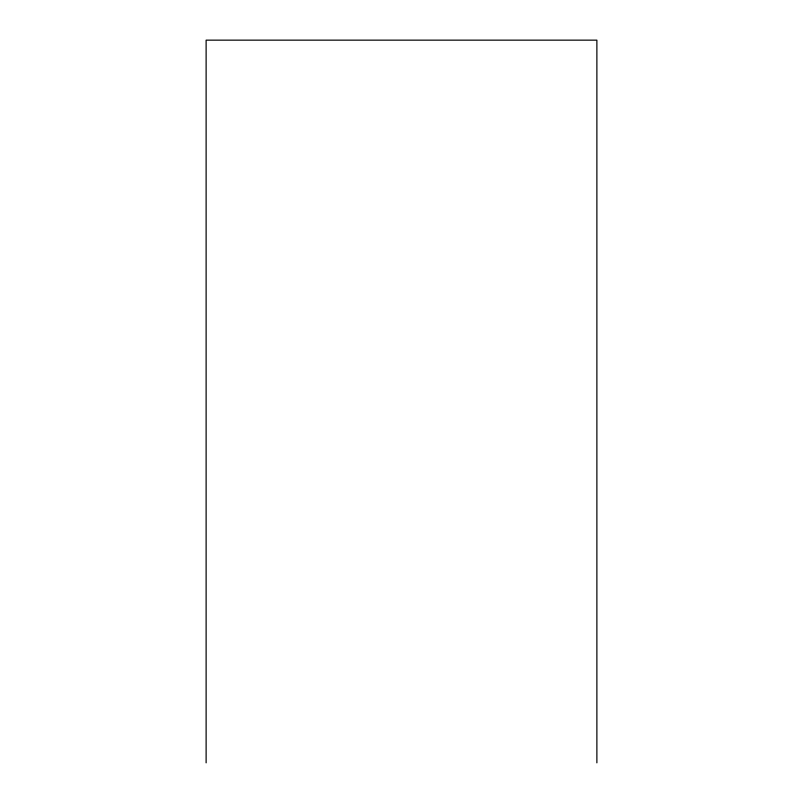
<?xml version="1.0" encoding="UTF-8"?>
<svg xmlns="http://www.w3.org/2000/svg" width="803" height="803" viewBox="0 0 803 803"><rect width="100%" height="100%" fill="white"/><g stroke="black" fill="none" stroke-linecap="round" stroke-linejoin="round"><path stroke-width="1.2" d="M596.88 762.85L596.88 40.15L206.12 40.15L206.12 762.85"/></g></svg>
